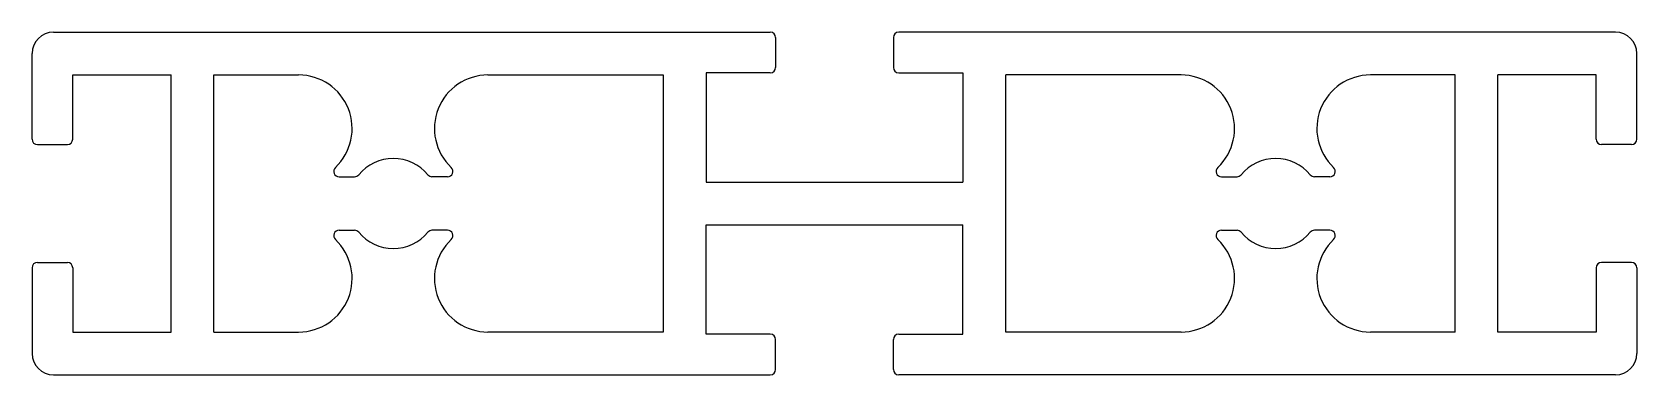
# Model space of a CAD drawing. Extents: x 1268.6 to 1343.6, y 1828.1 to 1844.1.
import ezdxf

# ---------------------------------------------------------------- set-up
doc = ezdxf.new("R2010")
doc.units = 0
doc.layers.get('0').update_dxf_attribs({"linetype": 'CONTINUOUS'})

msp = doc.modelspace()

# ---------------------------------------------------------------- linework, layer by layer
for p, q in [((1269.593, 1844.117), (1303.093, 1844.117)), ((1303.343, 1843.867), (1303.343, 1842.467)), ((1308.843, 1843.867), (1308.843, 1842.467)), ((1342.593, 1844.117), (1309.093, 1844.117)), ((1268.593, 1839.117), (1268.593, 1843.117)), ((1343.593, 1839.117), (1343.593, 1843.117)), ((1270.493, 1839.117), (1270.493, 1842.117)), ((1270.493, 1842.117), (1275.093, 1842.117)), ((1275.093, 1830.117), (1275.093, 1842.117)), ((1277.093, 1842.117), (1281.051, 1842.117)), ((1277.093, 1830.117), (1277.093, 1842.117)), ((1289.896, 1842.117), (1298.093, 1842.117)), ((1298.093, 1842.117), (1298.093, 1830.117)), ((1300.093, 1842.217), (1300.093, 1837.117)), ((1303.093, 1842.217), (1300.093, 1842.217)), ((1309.093, 1842.217), (1312.093, 1842.217)), ((1312.093, 1842.217), (1312.093, 1837.117)), ((1322.291, 1842.117), (1314.093, 1842.117)), ((1314.093, 1830.117), (1314.093, 1842.117)), ((1335.093, 1842.117), (1331.136, 1842.117)), ((1335.093, 1830.117), (1335.093, 1842.117)), ((1337.093, 1830.117), (1337.093, 1842.117)), ((1341.693, 1842.117), (1337.093, 1842.117)), ((1341.693, 1839.117), (1341.693, 1842.117)), ((1268.843, 1838.867), (1270.243, 1838.867)), ((1343.343, 1838.867), (1341.943, 1838.867)), ((1282.938, 1837.367), (1283.664, 1837.367)), ((1288.008, 1837.367), (1287.282, 1837.367)), ((1300.093, 1837.117), (1312.093, 1837.117)), ((1324.178, 1837.367), (1324.904, 1837.367)), ((1329.248, 1837.367), (1328.522, 1837.367)), ((1282.938, 1834.867), (1283.664, 1834.867)), ((1288.008, 1834.867), (1287.282, 1834.867)), ((1300.093, 1830.017), (1300.093, 1835.117)), ((1300.093, 1835.117), (1312.093, 1835.117)), ((1312.093, 1830.017), (1312.093, 1835.117)), ((1324.178, 1834.867), (1324.904, 1834.867)), ((1329.248, 1834.867), (1328.522, 1834.867)), ((1268.593, 1833.117), (1268.593, 1829.117)), ((1268.843, 1833.367), (1270.243, 1833.367)), ((1270.493, 1833.117), (1270.493, 1830.117)), ((1341.693, 1833.117), (1341.693, 1830.117)), ((1343.343, 1833.367), (1341.943, 1833.367)), ((1343.593, 1833.117), (1343.593, 1829.117)), ((1270.493, 1830.117), (1275.093, 1830.117)), ((1277.093, 1830.117), (1281.051, 1830.117)), ((1298.093, 1830.117), (1289.896, 1830.117)), ((1303.093, 1830.017), (1300.093, 1830.017)), ((1309.093, 1830.017), (1312.093, 1830.017)), ((1322.291, 1830.117), (1314.093, 1830.117)), ((1335.093, 1830.117), (1331.136, 1830.117)), ((1341.693, 1830.117), (1337.093, 1830.117)), ((1303.343, 1828.367), (1303.343, 1829.767)), ((1308.843, 1828.367), (1308.843, 1829.767)), ((1269.593, 1828.117), (1303.093, 1828.117)), ((1342.593, 1828.117), (1309.093, 1828.117))]:
    msp.add_line(p, q)
for centre, radius, start, end in [((1269.593, 1843.117), 1, 90, 180), ((1303.093, 1843.867), 0.25, 0, 90), ((1309.093, 1843.867), 0.25, 90, 180), ((1342.593, 1843.117), 1, 0, 90), ((1281.051, 1839.617), 2.5, 313.34176, 90), ((1289.896, 1839.617), 2.5, 90, 226.65824), ((1303.093, 1842.467), 0.25, 270, 360), ((1309.093, 1842.467), 0.25, 180, 270), ((1322.291, 1839.617), 2.5, 313.34176, 90), ((1331.136, 1839.617), 2.5, 90, 226.65824), ((1268.843, 1839.117), 0.25, 180, 270), ((1270.243, 1839.117), 0.25, 270, 360), ((1341.943, 1839.117), 0.25, 180, 270), ((1343.343, 1839.117), 0.25, 270, 360), ((1282.938, 1837.617), 0.25, 133.34176, 270), ((1285.473, 1836.117), 2.1, 39.66501, 140.33499), ((1288.008, 1837.617), 0.25, 270, 46.65824), ((1324.178, 1837.617), 0.25, 133.34176, 270), ((1326.713, 1836.117), 2.1, 39.66501, 140.33499), ((1329.248, 1837.617), 0.25, 270, 46.65824), ((1283.664, 1837.617), 0.25, 270, 320.33499), ((1287.282, 1837.617), 0.25, 219.66501, 270), ((1324.904, 1837.617), 0.25, 270, 320.33499), ((1328.522, 1837.617), 0.25, 219.66501, 270), ((1282.938, 1834.617), 0.25, 90, 226.65824), ((1283.664, 1834.617), 0.25, 39.66501, 90), ((1285.473, 1836.117), 2.1, 219.66501, 320.33499), ((1287.282, 1834.617), 0.25, 90, 140.33499), ((1288.008, 1834.617), 0.25, 313.34176, 90), ((1324.178, 1834.617), 0.25, 90, 226.65824), ((1324.904, 1834.617), 0.25, 39.66501, 90), ((1326.713, 1836.117), 2.1, 219.66501, 320.33499), ((1328.522, 1834.617), 0.25, 90, 140.33499), ((1329.248, 1834.617), 0.25, 313.34176, 90), ((1281.051, 1832.617), 2.5, 270, 46.65824), ((1289.896, 1832.617), 2.5, 133.34176, 270), ((1322.291, 1832.617), 2.5, 270, 46.65824), ((1331.136, 1832.617), 2.5, 133.34176, 270), ((1268.843, 1833.117), 0.25, 90, 180), ((1270.243, 1833.117), 0.25, 0, 90), ((1341.943, 1833.117), 0.25, 90, 180), ((1343.343, 1833.117), 0.25, 0, 90), ((1303.093, 1829.767), 0.25, 0, 90), ((1309.093, 1829.767), 0.25, 90, 180), ((1269.593, 1829.117), 1, 180, 270), ((1342.593, 1829.117), 1, 270, 0), ((1303.093, 1828.367), 0.25, 270, 360), ((1309.093, 1828.367), 0.25, 180, 270)]:
    msp.add_arc(centre, radius, start, end)

doc.saveas('drawing.dxf')
